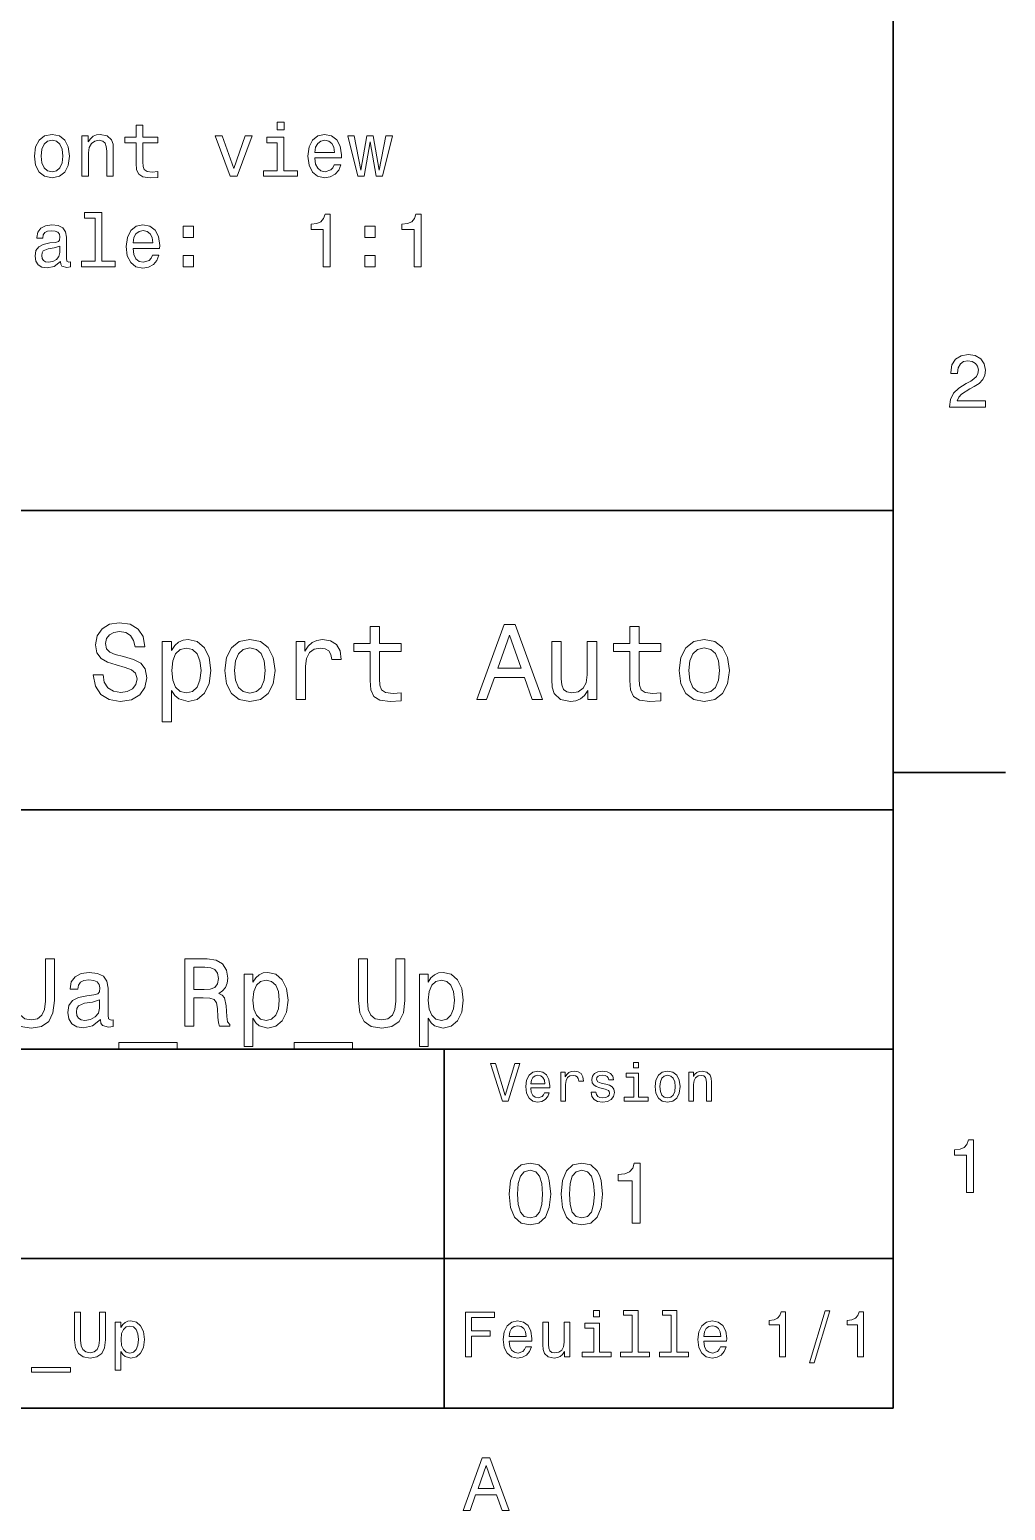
# Model space of a CAD drawing. Extents: x 0 to 297, y 0 to 210.
# Drawn here: x 229.3 to 294.5, y 3.2 to 102.2 of the extents above; entities that cross this region are included whole.
import ezdxf

# ---------------------------------------------------------------- set-up
doc = ezdxf.new("R2010")
doc.units = 0

msp = doc.modelspace()

# ---------------------------------------------------------------- linework, layer by layer
at = {"color": 7, "lineweight": 35}
for p, q in [((287, 10), (287, 200)), ((97, 70), (287, 70)), ((287, 70), (287, 10)), ((162, 50), (287, 50)), ((162, 34), (287, 34)), ((257, 10), (257, 34)), ((162, 20), (287, 20)), ((10, 10), (287, 10)), ((97, 10), (287, 10))]:
    msp.add_line(p, q, dxfattribs=at)
at = {"color": 7, "lineweight": 35, "ltscale": 0.1875}
msp.add_line((287, 52.5), (294.5, 52.5), dxfattribs=at)
at = {"color": 7, "lineweight": 13}
for points in [[(229.620148, 93.702209), (229.700851, 93.086937), (229.932831, 92.633041), (230.300995, 92.350624), (230.795227, 92.254807), (231.284424, 92.350624), (231.652573, 92.627998), (231.884567, 93.081894), (231.970306, 93.702209), (231.884567, 94.317482), (231.652573, 94.776413), (231.284424, 95.053795), (230.795227, 95.154655), (230.300995, 95.053795), (229.932831, 94.77137), (229.700851, 94.317482)], [(232.787308, 92.350624), (233.23111, 92.350624), (233.23111, 93.914024), (233.276489, 94.272095), (233.422745, 94.53434), (233.649689, 94.695724), (233.952286, 94.756241), (234.194366, 94.705811), (234.345657, 94.569641), (234.42131, 94.342697), (234.446518, 94.040108), (234.446518, 92.350624), (234.890335, 92.350624), (234.890335, 94.130882), (234.870148, 94.488953), (234.779373, 94.786507), (234.481827, 95.058838), (234.017853, 95.154655), (233.760651, 95.119354), (233.543793, 95.023537), (233.357193, 94.862152), (233.210938, 94.645294), (233.210938, 95.058838), (232.787308, 95.058838)], [(236.418427, 94.589821), (236.418427, 93.233192), (236.448685, 92.794426), (236.58989, 92.491837), (236.872314, 92.315323), (237.351425, 92.254807), (237.875916, 92.280022), (237.875916, 92.663307), (237.49263, 92.633041), (237.144653, 92.673393), (236.958054, 92.799469), (236.877365, 93.011284), (236.862228, 93.308838), (236.862228, 94.589821), (237.875916, 94.589821), (237.875916, 94.968056), (236.862228, 94.968056), (236.862228, 95.75985), (236.418427, 95.75985), (236.418427, 94.968056), (235.651855, 94.968056), (235.651855, 94.589821)], [(242.707336, 92.350624), (243.176346, 92.350624), (244.164825, 95.058838), (243.705887, 95.058838), (242.944366, 92.875122), (242.167709, 95.058838), (241.703735, 95.058838)], [(246.303162, 95.971664), (245.834137, 95.971664), (245.834137, 95.467339), (246.303162, 95.467339)], [(248.355743, 93.576126), (250.130966, 93.576126), (250.136002, 93.782898), (250.055313, 94.362869), (249.833405, 94.796593), (249.480392, 95.058838), (249.011368, 95.154655), (248.552429, 95.053795), (248.199402, 94.77137), (247.972458, 94.312439), (247.891769, 93.707253), (247.967422, 93.086937), (248.194366, 92.633041), (248.542343, 92.350624), (248.996231, 92.254807), (249.389603, 92.320366), (249.712372, 92.491837), (249.949402, 92.764168), (250.085571, 93.127281), (249.64682, 93.127281), (249.55603, 92.925552), (249.424911, 92.774254), (249.051712, 92.653221), (248.764252, 92.708694), (248.547394, 92.885208), (248.406174, 93.172668), (248.355743, 93.560997)], [(251.643936, 92.350624), (252.047394, 94.650337), (252.450851, 92.350624), (252.874481, 92.350624), (253.540192, 95.058838), (253.111511, 95.058838), (252.662659, 92.759125), (252.264252, 95.058838), (251.825485, 95.058838), (251.427063, 92.759125), (250.978226, 95.058838), (250.554596, 95.058838), (251.220306, 92.350624)], [(230.074051, 93.707253), (230.119431, 94.16114), (230.260651, 94.488953), (230.487595, 94.690681), (230.795227, 94.761284), (231.097824, 94.690681), (231.324768, 94.493996), (231.465973, 94.16114), (231.516403, 93.707253), (231.465973, 93.248322), (231.324768, 92.915466), (231.097824, 92.713737), (230.795227, 92.648178), (230.487595, 92.713737), (230.260651, 92.915466), (230.119431, 93.248322)], [(246.288025, 92.723824), (246.288025, 94.968056), (245.148254, 94.968056), (245.148254, 94.589821), (245.844223, 94.589821), (245.844223, 92.723824), (244.936432, 92.723824), (244.936432, 92.350624), (247.205887, 92.350624), (247.205887, 92.723824)], [(248.355743, 93.949326), (248.411224, 94.29731), (248.547394, 94.554512), (248.754166, 94.710854), (249.026489, 94.766327), (249.293793, 94.710854), (249.500565, 94.554512), (249.626648, 94.29731), (249.672028, 93.949326)], [(231.360077, 86.656822), (231.360077, 86.641693), (231.385284, 86.470222), (231.460938, 86.349182), (231.778656, 86.253365), (232.025772, 86.293709), (232.025772, 86.63665), (231.919861, 86.621521), (231.778656, 86.68708), (231.753448, 86.888809), (231.753448, 88.290825), (231.692917, 88.648895), (231.516403, 88.901054), (231.208771, 89.052353), (230.775055, 89.107826), (230.351425, 89.04731), (230.038742, 88.875839), (229.842056, 88.608551), (229.776489, 88.255524), (229.776489, 88.225266), (230.174911, 88.225266), (230.21022, 88.43708), (230.321167, 88.588379), (230.502716, 88.679153), (230.759918, 88.714455), (231.00705, 88.68924), (231.183563, 88.613594), (231.289459, 88.482468), (231.324768, 88.300911), (231.304596, 88.089096), (231.223907, 87.983192), (231.022171, 87.932755), (230.643936, 87.89241), (230.21022, 87.801636), (229.902573, 87.640251), (229.721024, 87.388092), (229.665543, 87.014893), (229.715973, 86.682037), (229.872314, 86.434921), (230.124481, 86.27858), (230.472458, 86.223106), (230.941483, 86.32901)], [(233.669861, 89.551636), (233.669861, 86.676994), (232.75705, 86.676994), (232.75705, 86.303795), (235.021454, 86.303795), (235.021454, 86.676994), (234.113678, 86.676994), (234.113678, 89.924835), (232.973907, 89.924835), (232.973907, 89.551636)], [(236.211655, 87.529297), (237.986877, 87.529297), (237.991913, 87.736069), (237.911224, 88.31604), (237.689316, 88.749763), (237.336288, 89.012009), (236.867279, 89.107826), (236.40834, 89.006966), (236.055313, 88.724541), (235.828369, 88.26561), (235.747681, 87.660423), (235.823334, 87.040108), (236.050278, 86.586212), (236.398254, 86.303795), (236.852142, 86.207977), (237.245514, 86.273537), (237.568283, 86.445007), (237.805313, 86.717339), (237.941483, 87.080452), (237.502716, 87.080452), (237.411942, 86.878723), (237.280823, 86.727425), (236.907623, 86.606392), (236.620148, 86.661865), (236.40329, 86.838379), (236.262085, 87.125839), (236.211655, 87.514168)], [(248.920593, 86.303795), (249.379517, 86.303795), (249.379517, 89.82901), (249.036591, 89.82901), (248.945801, 89.521378), (248.764252, 89.314606), (248.486877, 89.193565), (248.103592, 89.153221), (248.103592, 88.795151), (248.920593, 88.795151)], [(254.99263, 86.303795), (255.451569, 86.303795), (255.451569, 89.82901), (255.108627, 89.82901), (255.017853, 89.521378), (254.836288, 89.314606), (254.558914, 89.193565), (254.175629, 89.153221), (254.175629, 88.795151), (254.99263, 88.795151)], [(236.211655, 87.902496), (236.267136, 88.250481), (236.40329, 88.507683), (236.610077, 88.664024), (236.882401, 88.719498), (237.149689, 88.664024), (237.356461, 88.507683), (237.482544, 88.250481), (237.527939, 87.902496)], [(239.555313, 88.260567), (240.251282, 88.260567), (240.251282, 89.012009), (239.555313, 89.012009)], [(251.699402, 88.260567), (252.39537, 88.260567), (252.39537, 89.012009), (251.699402, 89.012009)], [(231.309631, 87.251923), (231.249115, 86.989677), (231.087738, 86.787941), (230.845657, 86.656822), (230.548111, 86.611435), (230.356461, 86.63665), (230.220306, 86.717339), (230.134567, 86.858551), (230.109344, 87.055237), (230.129517, 87.23175), (230.21022, 87.357826), (230.532974, 87.499039), (230.941483, 87.559555), (231.309631, 87.680595)], [(239.555313, 86.303795), (240.251282, 86.303795), (240.251282, 87.055237), (239.555313, 87.055237)], [(251.699402, 86.303795), (252.39537, 86.303795), (252.39537, 87.055237), (251.699402, 87.055237)], [(290.76947, 76.916786), (293.175079, 76.916786), (293.175079, 77.350502), (291.273773, 77.350502), (291.3797, 77.587532), (291.561249, 77.784218), (292.121033, 78.142288), (292.418579, 78.293587), (292.751434, 78.510445), (292.988464, 78.762604), (293.124634, 79.060158), (293.175079, 79.398056), (293.089355, 79.821686), (292.852325, 80.154541), (292.489197, 80.366356), (292.020172, 80.442001), (291.536041, 80.35627), (291.167877, 80.119232), (290.930847, 79.740997), (290.850159, 79.241714), (290.850159, 79.171112), (291.309082, 79.171112), (291.309082, 79.211456), (291.354462, 79.554398), (291.490631, 79.806557), (291.707489, 79.967941), (291.994965, 80.023415), (292.287476, 79.972984), (292.504333, 79.846901), (292.645538, 79.650215), (292.695984, 79.403099), (292.660675, 79.171112), (292.56485, 78.974426), (292.403473, 78.802956), (292.181549, 78.651657), (291.884003, 78.490273), (291.389771, 78.177589), (291.041779, 77.844742), (290.835022, 77.441284), (290.76947, 76.931915)], [(234.20462, 59.030979), (233.548996, 59.030979), (233.693085, 58.267288), (234.053314, 57.70533), (234.608078, 57.366714), (235.357361, 57.244236), (236.099426, 57.359509), (236.654175, 57.67651), (237.007202, 58.17363), (237.136902, 58.82925), (237.028824, 59.420029), (236.726227, 59.801872), (236.236313, 60.054031), (235.580704, 60.241352), (235.018738, 60.378242), (234.651306, 60.536743), (234.442368, 60.767288), (234.377533, 61.127522), (234.442368, 61.451729), (234.629684, 61.696686), (234.917877, 61.862389), (235.314133, 61.920029), (235.71759, 61.84798), (236.034592, 61.653458), (236.24353, 61.32925), (236.344391, 60.889767), (237, 60.889767), (237, 60.904179), (236.884735, 61.581409), (236.546112, 62.085732), (236.01297, 62.402737), (235.292511, 62.510807), (234.644104, 62.402737), (234.139771, 62.100143), (233.815567, 61.631844), (233.700287, 61.026657), (233.793961, 60.486309), (234.067734, 60.118874), (234.5, 59.873917), (235.09079, 59.6866), (235.674362, 59.520893), (236.113831, 59.362389), (236.380402, 59.131844), (236.47406, 58.757202), (236.387619, 58.375359), (236.164276, 58.087173), (235.825653, 57.907059), (235.386169, 57.849422), (234.896255, 57.928673), (234.521622, 58.159222), (234.283875, 58.533859)], [(259.175781, 57.381123), (259.838623, 57.381123), (260.364563, 58.850864), (262.360229, 58.850864), (262.886169, 57.381123), (263.563416, 57.381123), (261.733429, 62.388329), (260.998566, 62.388329)], [(238.786743, 60.652016), (238.786743, 61.25), (238.15274, 61.25), (238.15274, 55.882565), (238.786743, 55.882565), (238.786743, 57.971901), (239.010101, 57.633286), (239.262253, 57.409943), (239.896271, 57.244236), (240.50145, 57.381123), (240.976959, 57.791786), (241.286743, 58.440201), (241.402023, 59.319164), (241.286743, 60.190922), (240.976959, 60.839336), (240.50145, 61.242794), (239.896271, 61.386887), (239.550446, 61.343658), (239.255051, 61.206772), (239.002899, 60.976223)], [(242.338623, 59.311958), (242.453888, 58.432995), (242.785309, 57.78458), (243.311249, 57.381123), (244.017303, 57.244236), (244.716141, 57.381123), (245.242081, 57.777374), (245.573486, 58.425793), (245.695969, 59.311958), (245.573486, 60.190922), (245.242081, 60.846542), (244.716141, 61.242794), (244.017303, 61.386887), (243.311249, 61.242794), (242.785309, 60.839336), (242.453888, 60.190922)], [(247.100861, 57.381123), (247.734863, 57.381123), (247.734863, 59.592937), (247.799713, 60.12608), (247.994232, 60.507923), (248.311249, 60.738472), (248.736313, 60.817722), (249.053314, 60.767288), (249.291077, 60.623199), (249.435165, 60.378242), (249.485596, 60.046829), (250.126801, 60.046829), (250.040344, 60.630402), (249.802597, 61.048271), (249.406342, 61.30043), (248.865997, 61.386887), (248.498566, 61.32925), (248.181549, 61.185158), (247.900574, 60.940201), (247.677246, 60.608788), (247.677246, 61.25), (247.100861, 61.25)], [(252.05043, 60.579971), (252.05043, 58.64193), (252.093658, 58.015129), (252.29538, 57.582851), (252.698853, 57.330688), (253.383286, 57.244236), (254.132568, 57.280258), (254.132568, 57.827808), (253.585022, 57.78458), (253.087891, 57.842216), (252.82132, 58.022331), (252.706055, 58.324928), (252.684448, 58.75), (252.684448, 60.579971), (254.132568, 60.579971), (254.132568, 61.120316), (252.684448, 61.120316), (252.684448, 62.251438), (252.05043, 62.251438), (252.05043, 61.120316), (250.955322, 61.120316), (250.955322, 60.579971)], [(260.595093, 59.463257), (261.365997, 61.667866), (262.136902, 59.463257)], [(269.399109, 60.579971), (269.399109, 58.64193), (269.442352, 58.015129), (269.644073, 57.582851), (270.047546, 57.330688), (270.731995, 57.244236), (271.481262, 57.280258), (271.481262, 57.827808), (270.933716, 57.78458), (270.436584, 57.842216), (270.170013, 58.022331), (270.054749, 58.324928), (270.033142, 58.75), (270.033142, 60.579971), (271.481262, 60.579971), (271.481262, 61.120316), (270.033142, 61.120316), (270.033142, 62.251438), (269.399109, 62.251438), (269.399109, 61.120316), (268.304016, 61.120316), (268.304016, 60.579971)], [(272.698853, 59.311958), (272.814117, 58.432995), (273.145508, 57.78458), (273.671448, 57.381123), (274.377502, 57.244236), (275.076355, 57.381123), (275.602295, 57.777374), (275.933716, 58.425793), (276.056183, 59.311958), (275.933716, 60.190922), (275.602295, 60.846542), (275.076355, 61.242794), (274.377502, 61.386887), (273.671448, 61.242794), (273.145508, 60.839336), (272.814117, 60.190922)], [(239.788193, 57.8134), (239.363129, 57.907059), (239.053314, 58.195244), (238.858795, 58.663544), (238.793945, 59.319164), (238.858795, 59.967579), (239.053314, 60.435879), (239.363129, 60.716858), (239.788193, 60.817722), (240.177246, 60.716858), (240.48703, 60.428673), (240.681564, 59.960373), (240.753601, 59.319164), (240.681564, 58.67075), (240.48703, 58.195244), (240.177246, 57.907059)], [(242.98703, 59.319164), (243.05188, 59.967579), (243.253601, 60.435879), (243.57782, 60.72406), (244.017303, 60.824928), (244.449585, 60.72406), (244.773773, 60.443081), (244.97551, 59.967579), (245.047546, 59.319164), (244.97551, 58.663544), (244.773773, 58.188038), (244.449585, 57.899853), (244.017303, 57.806194), (243.57782, 57.899853), (243.253601, 58.188038), (243.05188, 58.663544)], [(267.194519, 61.25), (266.560516, 61.25), (266.560516, 59.016571), (266.488464, 58.497837), (266.279541, 58.123196), (265.955322, 57.892651), (265.530243, 57.820602), (265.19165, 57.878242), (264.975494, 58.051151), (264.853027, 58.346542), (264.824219, 58.764408), (264.824219, 61.25), (264.190186, 61.25), (264.190186, 58.706772), (264.211792, 58.195244), (264.348694, 57.770172), (264.766571, 57.381123), (265.436584, 57.244236), (265.796814, 57.294666), (266.106628, 57.424351), (266.373199, 57.647694), (266.589325, 57.971901), (266.589325, 57.381123), (267.194519, 57.381123)], [(273.34726, 59.319164), (273.412109, 59.967579), (273.613831, 60.435879), (273.938019, 60.72406), (274.377502, 60.824928), (274.809784, 60.72406), (275.134003, 60.443081), (275.335724, 59.967579), (275.407776, 59.319164), (275.335724, 58.663544), (275.134003, 58.188038), (274.809784, 57.899853), (274.377502, 57.806194), (273.938019, 57.899853), (273.613831, 58.188038), (273.412109, 58.663544)], [(227.853745, 37.242073), (227.944519, 36.431557), (228.229828, 35.854465), (228.709656, 35.523773), (229.403458, 35.407059), (230.090775, 35.523773), (230.570602, 35.854465), (230.855896, 36.425072), (230.953171, 37.242073), (230.953171, 40.030258), (230.350143, 40.030258), (230.350143, 37.209652), (230.291779, 36.658501), (230.116714, 36.262966), (229.818436, 36.029537), (229.403458, 35.951729), (228.975494, 36.029537), (228.677231, 36.262966), (228.502167, 36.652016), (228.450287, 37.209652), (228.450287, 40.030258), (227.853745, 40.030258)], [(239.667862, 35.530258), (240.270889, 35.530258), (240.270889, 37.430115), (240.886887, 37.430115), (241.340775, 37.41066), (241.626068, 37.319885), (241.781693, 37.105907), (241.846527, 36.723343), (241.878952, 36.139767), (241.917862, 35.757202), (241.995667, 35.530258), (242.676514, 35.530258), (242.676514, 35.653458), (242.527374, 35.835014), (242.475494, 36.172188), (242.430115, 36.898415), (242.319885, 37.4366), (242.170746, 37.605186), (241.937317, 37.728386), (242.196686, 37.890488), (242.378235, 38.117435), (242.494949, 38.402737), (242.533859, 38.746395), (242.443085, 39.291065), (242.183716, 39.699566), (241.755753, 39.945965), (241.17218, 40.030258), (239.667862, 40.030258)], [(251.27449, 37.242073), (251.365265, 36.431557), (251.650574, 35.854465), (252.130402, 35.523773), (252.824203, 35.407059), (253.51152, 35.523773), (253.991348, 35.854465), (254.276642, 36.425072), (254.373917, 37.242073), (254.373917, 40.030258), (253.770889, 40.030258), (253.770889, 37.209652), (253.712524, 36.658501), (253.53746, 36.262966), (253.239182, 36.029537), (252.824203, 35.951729), (252.39624, 36.029537), (252.097977, 36.262966), (251.922913, 36.652016), (251.871033, 37.209652), (251.871033, 40.030258), (251.27449, 40.030258)], [(234.033142, 35.98415), (234.033142, 35.964695), (234.065552, 35.744236), (234.162811, 35.588615), (234.57132, 35.465416), (234.889038, 35.517288), (234.889038, 35.958214), (234.752869, 35.938759), (234.57132, 36.023052), (234.538895, 36.282421), (234.538895, 38.085014), (234.46109, 38.545387), (234.234146, 38.869595), (233.838608, 39.064121), (233.280975, 39.135445), (232.736298, 39.057636), (232.33429, 38.837173), (232.081406, 38.493515), (231.997116, 38.039623), (231.997116, 38.000721), (232.509369, 38.000721), (232.554749, 38.273052), (232.697403, 38.467579), (232.930832, 38.584293), (233.26152, 38.629681), (233.579254, 38.59726), (233.806183, 38.5), (233.942352, 38.331409), (233.987747, 38.09798), (233.961807, 37.825645), (233.858063, 37.68948), (233.598694, 37.624638), (233.112396, 37.572765), (232.554749, 37.456051), (232.15921, 37.248558), (231.925781, 36.924351), (231.854462, 36.444523), (231.919312, 36.016571), (232.120316, 35.698845), (232.444519, 35.497837), (232.891922, 35.426514), (233.494949, 35.562679)], [(241.003601, 39.479107), (241.399124, 39.440201), (241.677948, 39.317001), (241.853027, 39.090057), (241.911377, 38.733429), (241.846527, 38.357346), (241.671463, 38.130402), (241.373199, 38.013687), (240.964691, 37.981266), (240.270889, 37.981266), (240.270889, 39.479107)], [(244.213257, 38.474064), (244.213257, 39.012245), (243.642639, 39.012245), (243.642639, 34.181557), (244.213257, 34.181557), (244.213257, 36.061958), (244.414261, 35.757202), (244.641205, 35.556194), (245.211807, 35.407059), (245.75647, 35.530258), (246.184433, 35.899857), (246.463257, 36.483429), (246.567001, 37.274494), (246.463257, 38.059078), (246.184433, 38.642651), (245.75647, 39.005764), (245.211807, 39.135445), (244.900574, 39.096542), (244.63472, 38.973343), (244.407776, 38.76585)], [(245.114548, 35.919308), (244.731979, 36.003601), (244.453156, 36.262966), (244.278091, 36.684437), (244.219727, 37.274494), (244.278091, 37.858067), (244.453156, 38.279537), (244.731979, 38.532421), (245.114548, 38.623199), (245.464691, 38.532421), (245.743515, 38.273052), (245.918579, 37.851585), (245.983429, 37.274494), (245.918579, 36.690922), (245.743515, 36.262966), (245.464691, 36.003601)], [(255.923615, 38.474064), (255.923615, 39.012245), (255.353027, 39.012245), (255.353027, 34.181557), (255.923615, 34.181557), (255.923615, 36.061958), (256.124634, 35.757202), (256.351563, 35.556194), (256.92218, 35.407059), (257.466858, 35.530258), (257.894806, 35.899857), (258.173615, 36.483429), (258.277374, 37.274494), (258.173615, 38.059078), (257.894806, 38.642651), (257.466858, 39.005764), (256.92218, 39.135445), (256.610962, 39.096542), (256.345093, 38.973343), (256.118164, 38.76585)], [(256.824921, 35.919308), (256.442352, 36.003601), (256.163544, 36.262966), (255.988464, 36.684437), (255.930115, 37.274494), (255.988464, 37.858067), (256.163544, 38.279537), (256.442352, 38.532421), (256.824921, 38.623199), (257.175049, 38.532421), (257.453888, 38.273052), (257.628967, 37.851585), (257.693787, 37.274494), (257.628967, 36.690922), (257.453888, 36.262966), (257.175049, 36.003601)], [(233.968292, 36.749279), (233.890488, 36.412102), (233.682983, 36.152737), (233.37175, 35.98415), (232.989197, 35.925793), (232.742798, 35.958214), (232.567719, 36.061958), (232.457489, 36.243515), (232.425064, 36.496395), (232.451004, 36.723343), (232.554749, 36.885445), (232.969727, 37.067001), (233.494949, 37.14481), (233.968292, 37.30043)], [(235.258636, 34.453888), (235.258636, 34), (239.162094, 34), (239.162094, 34.453888)], [(246.969009, 34.453888), (246.969009, 34), (250.872467, 34), (250.872467, 34.453888)], [(261.71109, 33.03458), (261.08429, 30.905619), (260.439484, 33.03458), (260.09726, 33.03458), (260.904175, 30.530979), (261.264404, 30.530979), (262.053314, 33.03458)], [(269.992798, 33.117435), (269.657776, 33.117435), (269.657776, 32.757202), (269.992798, 32.757202)], [(262.784576, 31.40634), (264.052582, 31.40634), (264.056183, 31.554033), (263.998566, 31.9683), (263.840057, 32.278099), (263.587891, 32.465416), (263.252869, 32.533859), (262.925079, 32.461815), (262.672913, 32.260086), (262.510803, 31.932276), (262.453156, 31.5), (262.507202, 31.056915), (262.669312, 30.732708), (262.917877, 30.530979), (263.242065, 30.462536), (263.523041, 30.509365), (263.753601, 30.631844), (263.922913, 30.826368), (264.020172, 31.085733), (263.706787, 31.085733), (263.641937, 30.941643), (263.548279, 30.833572), (263.281708, 30.747118), (263.076355, 30.786743), (262.921478, 30.912823), (262.820618, 31.118155), (262.784576, 31.395533)], [(262.784576, 31.672911), (262.824219, 31.921469), (262.921478, 32.105186), (263.069153, 32.216858), (263.263702, 32.256485), (263.45462, 32.216858), (263.602295, 32.105186), (263.692352, 31.921469), (263.724792, 31.672911)], [(264.794678, 30.530979), (265.111664, 30.530979), (265.111664, 31.636887), (265.144104, 31.903458), (265.241364, 32.094379), (265.399841, 32.209652), (265.612396, 32.249279), (265.770905, 32.224064), (265.889771, 32.152016), (265.961823, 32.029537), (265.98703, 31.863832), (266.307648, 31.863832), (266.264404, 32.155621), (266.145538, 32.364552), (265.947418, 32.490635), (265.677246, 32.533859), (265.49353, 32.505043), (265.335022, 32.432995), (265.194519, 32.310516), (265.082855, 32.144814), (265.082855, 32.465416), (264.794678, 32.465416)], [(267.791779, 31.658501), (267.485596, 31.730547), (267.258636, 31.8134), (267.182983, 31.982708), (267.20462, 32.101585), (267.280273, 32.188038), (267.40274, 32.242073), (267.579254, 32.263687), (267.748566, 32.242073), (267.881836, 32.177231), (267.968292, 32.079971), (268.004333, 31.950287), (268.314117, 31.950287), (268.314117, 31.957493), (268.260101, 32.191643), (268.112396, 32.375359), (267.881836, 32.490635), (267.579254, 32.533859), (267.273041, 32.490635), (267.049713, 32.371758), (266.90921, 32.195244), (266.865997, 31.971901), (266.898407, 31.755764), (266.999268, 31.604465), (267.164978, 31.496397), (267.406342, 31.420748), (267.759369, 31.334293), (267.975494, 31.244236), (268.033142, 31.17219), (268.054749, 31.064121), (268.022339, 30.930836), (267.935883, 30.829971), (267.79538, 30.765129), (267.608063, 30.743515), (267.409943, 30.765129), (267.265839, 30.840778), (267.168579, 30.963255), (267.128967, 31.132565), (266.822754, 31.132565), (266.873199, 30.844379), (267.020905, 30.635447), (267.255035, 30.509365), (267.579254, 30.462536), (267.917877, 30.509365), (268.166412, 30.635447), (268.317719, 30.837175), (268.371765, 31.100143), (268.332123, 31.327089), (268.220459, 31.481987), (268.036743, 31.582851)], [(269.981995, 30.79755), (269.981995, 32.400574), (269.167877, 32.400574), (269.167877, 32.130402), (269.664978, 32.130402), (269.664978, 30.79755), (269.016571, 30.79755), (269.016571, 30.530979), (270.637604, 30.530979), (270.637604, 30.79755)], [(271.087891, 31.496397), (271.145538, 31.056915), (271.311249, 30.732708), (271.574219, 30.530979), (271.927246, 30.462536), (272.276672, 30.530979), (272.539612, 30.729107), (272.705322, 31.053314), (272.766571, 31.496397), (272.705322, 31.935879), (272.539612, 32.263687), (272.276672, 32.461815), (271.927246, 32.533859), (271.574219, 32.461815), (271.311249, 32.260086), (271.145538, 31.935879)], [(271.412109, 31.5), (271.444519, 31.824207), (271.54538, 32.058357), (271.707489, 32.20245), (271.927246, 32.25288), (272.143372, 32.20245), (272.305481, 32.061958), (272.406342, 31.824207), (272.442352, 31.5), (272.406342, 31.17219), (272.305481, 30.934437), (272.143372, 30.790344), (271.927246, 30.743515), (271.707489, 30.790344), (271.54538, 30.934437), (271.444519, 31.17219)], [(273.350159, 30.530979), (273.667145, 30.530979), (273.667145, 31.647694), (273.699554, 31.903458), (273.804047, 32.090778), (273.966125, 32.206051), (274.182281, 32.249279), (274.355194, 32.213257), (274.463257, 32.115993), (274.517303, 31.95389), (274.535309, 31.737751), (274.535309, 30.530979), (274.852295, 30.530979), (274.852295, 31.802593), (274.837891, 32.058357), (274.773041, 32.270893), (274.560516, 32.465416), (274.229095, 32.533859), (274.04538, 32.508644), (273.890503, 32.440201), (273.757202, 32.324928), (273.65274, 32.170029), (273.65274, 32.465416), (273.350159, 32.465416)], [(291.909241, 24.416786), (292.368164, 24.416786), (292.368164, 27.942001), (292.025208, 27.942001), (291.934448, 27.634365), (291.752899, 27.427593), (291.475525, 27.306557), (291.092224, 27.266211), (291.092224, 26.90814), (291.909241, 26.90814)], [(261.345825, 24.314121), (261.432281, 23.409224), (261.703156, 22.763689), (262.135437, 22.371759), (262.734863, 22.244957), (263.328522, 22.371759), (263.760803, 22.763689), (264.02594, 23.409224), (264.118164, 24.314121), (264.02594, 25.213257), (263.916412, 25.570606), (263.760803, 25.864553), (263.328522, 26.256485), (262.734863, 26.38905), (262.135437, 26.256485), (261.703156, 25.858791), (261.432281, 25.213257)], [(261.899139, 24.314121), (261.945251, 25.011528), (262.089325, 25.51297), (262.348694, 25.806917), (262.734863, 25.910664), (263.115265, 25.806917), (263.374634, 25.51297), (263.518738, 25.011528), (263.56485, 24.314121), (263.518738, 23.610952), (263.374634, 23.10951), (263.115265, 22.815563), (262.734863, 22.717581), (262.348694, 22.815563), (262.089325, 23.10951), (261.945251, 23.610952)], [(264.815552, 24.314121), (264.902008, 23.409224), (265.172913, 22.763689), (265.605194, 22.371759), (266.20462, 22.244957), (266.798279, 22.371759), (267.23056, 22.763689), (267.495667, 23.409224), (267.587891, 24.314121), (267.495667, 25.213257), (267.386169, 25.570606), (267.23056, 25.864553), (266.798279, 26.256485), (266.20462, 26.38905), (265.605194, 26.256485), (265.172913, 25.858791), (264.902008, 25.213257)], [(265.368866, 24.314121), (265.414978, 25.011528), (265.559082, 25.51297), (265.818451, 25.806917), (266.20462, 25.910664), (266.585022, 25.806917), (266.844391, 25.51297), (266.988464, 25.011528), (267.034576, 24.314121), (266.988464, 23.610952), (266.844391, 23.10951), (266.585022, 22.815563), (266.20462, 22.717581), (265.818451, 22.815563), (265.559082, 23.10951), (265.414978, 23.610952)], [(269.570618, 22.360231), (270.095093, 22.360231), (270.095093, 26.38905), (269.703156, 26.38905), (269.599426, 26.037464), (269.391937, 25.801153), (269.074921, 25.662825), (268.636902, 25.616714), (268.636902, 25.207493), (269.570618, 25.207493)], [(232.302597, 14.569885), (232.363113, 14.029539), (232.553314, 13.644813), (232.873199, 13.424352), (233.335739, 13.346542), (233.793945, 13.424352), (234.113831, 13.644813), (234.304047, 14.025216), (234.368881, 14.569885), (234.368881, 16.428675), (233.966858, 16.428675), (233.966858, 14.548271), (233.927963, 14.180836), (233.811249, 13.917148), (233.612396, 13.761528), (233.335739, 13.709655), (233.050446, 13.761528), (232.851593, 13.917148), (232.734879, 14.176514), (232.700287, 14.548271), (232.700287, 16.428675), (232.302597, 16.428675)], [(258.414978, 13.428675), (258.817017, 13.428675), (258.817017, 14.807637), (260.079254, 14.807637), (260.079254, 15.166427), (258.817017, 15.166427), (258.817017, 16.065563), (260.368866, 16.065563), (260.368866, 16.428675), (258.414978, 16.428675)], [(267.389038, 16.532421), (266.98703, 16.532421), (266.98703, 16.100145), (267.389038, 16.100145)], [(269.572052, 16.212536), (269.572052, 13.748559), (268.789612, 13.748559), (268.789612, 13.428675), (270.73056, 13.428675), (270.73056, 13.748559), (269.952454, 13.748559), (269.952454, 16.532421), (268.975494, 16.532421), (268.975494, 16.212536)], [(272.174347, 16.212536), (272.174347, 13.748559), (271.391937, 13.748559), (271.391937, 13.428675), (273.332855, 13.428675), (273.332855, 13.748559), (272.554749, 13.748559), (272.554749, 16.532421), (271.57782, 16.532421), (271.57782, 16.212536)], [(279.416443, 13.428675), (279.809814, 13.428675), (279.809814, 16.450289), (279.515839, 16.450289), (279.438049, 16.1866), (279.28241, 16.009367), (279.044678, 15.905621), (278.716125, 15.871038), (278.716125, 15.564121), (279.416443, 15.564121)], [(281.42218, 13.026657), (281.720459, 13.026657), (282.766571, 16.510807), (282.463989, 16.510807)], [(284.621033, 13.428675), (285.014404, 13.428675), (285.014404, 16.450289), (284.720459, 16.450289), (284.642639, 16.1866), (284.48703, 16.009367), (284.249268, 15.905621), (283.920746, 15.871038), (283.920746, 15.564121), (284.621033, 15.564121)], [(235.402023, 15.391211), (235.402023, 15.75), (235.021622, 15.75), (235.021622, 12.529539), (235.402023, 12.529539), (235.402023, 13.783141), (235.536026, 13.579971), (235.687332, 13.445966), (236.067734, 13.346542), (236.430847, 13.428675), (236.716141, 13.675073), (236.902023, 14.064121), (236.971191, 14.591499), (236.902023, 15.114553), (236.716141, 15.503603), (236.430847, 15.745678), (236.067734, 15.832133), (235.860229, 15.806196), (235.682999, 15.724064), (235.531708, 15.585735)], [(236.002884, 13.688041), (235.747849, 13.744237), (235.561966, 13.917148), (235.445251, 14.198127), (235.406342, 14.591499), (235.445251, 14.980548), (235.561966, 15.261528), (235.747849, 15.430116), (236.002884, 15.490635), (236.236313, 15.430116), (236.422195, 15.257205), (236.53891, 14.976225), (236.582138, 14.591499), (236.53891, 14.20245), (236.422195, 13.917148), (236.236313, 13.744237)], [(261.341492, 14.479107), (262.863098, 14.479107), (262.867432, 14.656341), (262.798279, 15.153459), (262.608063, 15.525217), (262.305481, 15.75), (261.903473, 15.832133), (261.510101, 15.745678), (261.207489, 15.503603), (261.01297, 15.110231), (260.943817, 14.591499), (261.008636, 14.059798), (261.203156, 13.67075), (261.501434, 13.428675), (261.890503, 13.346542), (262.227661, 13.402739), (262.504333, 13.549712), (262.707489, 13.783141), (262.824219, 14.09438), (262.44812, 14.09438), (262.370331, 13.92147), (262.257935, 13.791787), (261.938049, 13.688041), (261.69165, 13.735591), (261.505768, 13.886888), (261.384735, 14.133286), (261.341492, 14.466139)], [(261.341492, 14.798992), (261.389038, 15.097262), (261.505768, 15.317724), (261.682983, 15.45173), (261.916412, 15.49928), (262.145538, 15.45173), (262.322754, 15.317724), (262.430847, 15.097262), (262.469727, 14.798992)], [(265.400574, 15.75), (265.020172, 15.75), (265.020172, 14.409943), (264.976959, 14.098703), (264.851593, 13.873919), (264.657074, 13.735591), (264.402008, 13.692364), (264.198853, 13.726946), (264.069153, 13.830692), (263.995667, 14.007925), (263.978394, 14.258646), (263.978394, 15.75), (263.597992, 15.75), (263.597992, 14.224064), (263.610962, 13.917148), (263.693085, 13.662104), (263.943817, 13.428675), (264.345825, 13.346542), (264.561951, 13.376801), (264.747833, 13.454611), (264.907776, 13.588617), (265.037476, 13.783141), (265.037476, 13.428675), (265.400574, 13.428675)], [(267.376068, 13.748559), (267.376068, 15.672191), (266.399139, 15.672191), (266.399139, 15.347983), (266.995667, 15.347983), (266.995667, 13.748559), (266.21759, 13.748559), (266.21759, 13.428675), (268.162811, 13.428675), (268.162811, 13.748559)], [(274.353027, 14.479107), (275.874634, 14.479107), (275.878967, 14.656341), (275.809814, 15.153459), (275.619598, 15.525217), (275.317017, 15.75), (274.914978, 15.832133), (274.521606, 15.745678), (274.219025, 15.503603), (274.024506, 15.110231), (273.955322, 14.591499), (274.020172, 14.059798), (274.214691, 13.67075), (274.51297, 13.428675), (274.902008, 13.346542), (275.239197, 13.402739), (275.515839, 13.549712), (275.719025, 13.783141), (275.835724, 14.09438), (275.459656, 14.09438), (275.381836, 13.92147), (275.26944, 13.791787), (274.949554, 13.688041), (274.703186, 13.735591), (274.517303, 13.886888), (274.39624, 14.133286), (274.353027, 14.466139)], [(274.353027, 14.798992), (274.400574, 15.097262), (274.517303, 15.317724), (274.694519, 15.45173), (274.927948, 15.49928), (275.157074, 15.45173), (275.33429, 15.317724), (275.442352, 15.097262), (275.481262, 14.798992)], [(229.432281, 12.711096), (229.432281, 12.408502), (232.034592, 12.408502), (232.034592, 12.711096)], [(258.266846, 3.166787), (258.730835, 3.166787), (259.098999, 4.195605), (260.495972, 4.195605), (260.864105, 3.166787), (261.338165, 3.166787), (260.05719, 6.67183), (259.542786, 6.67183)], [(259.260376, 4.624279), (259.799988, 6.167507), (260.33963, 4.624279)]]:
    msp.add_lwpolyline(points, close=True, dxfattribs=at)

doc.saveas('drawing.dxf')
